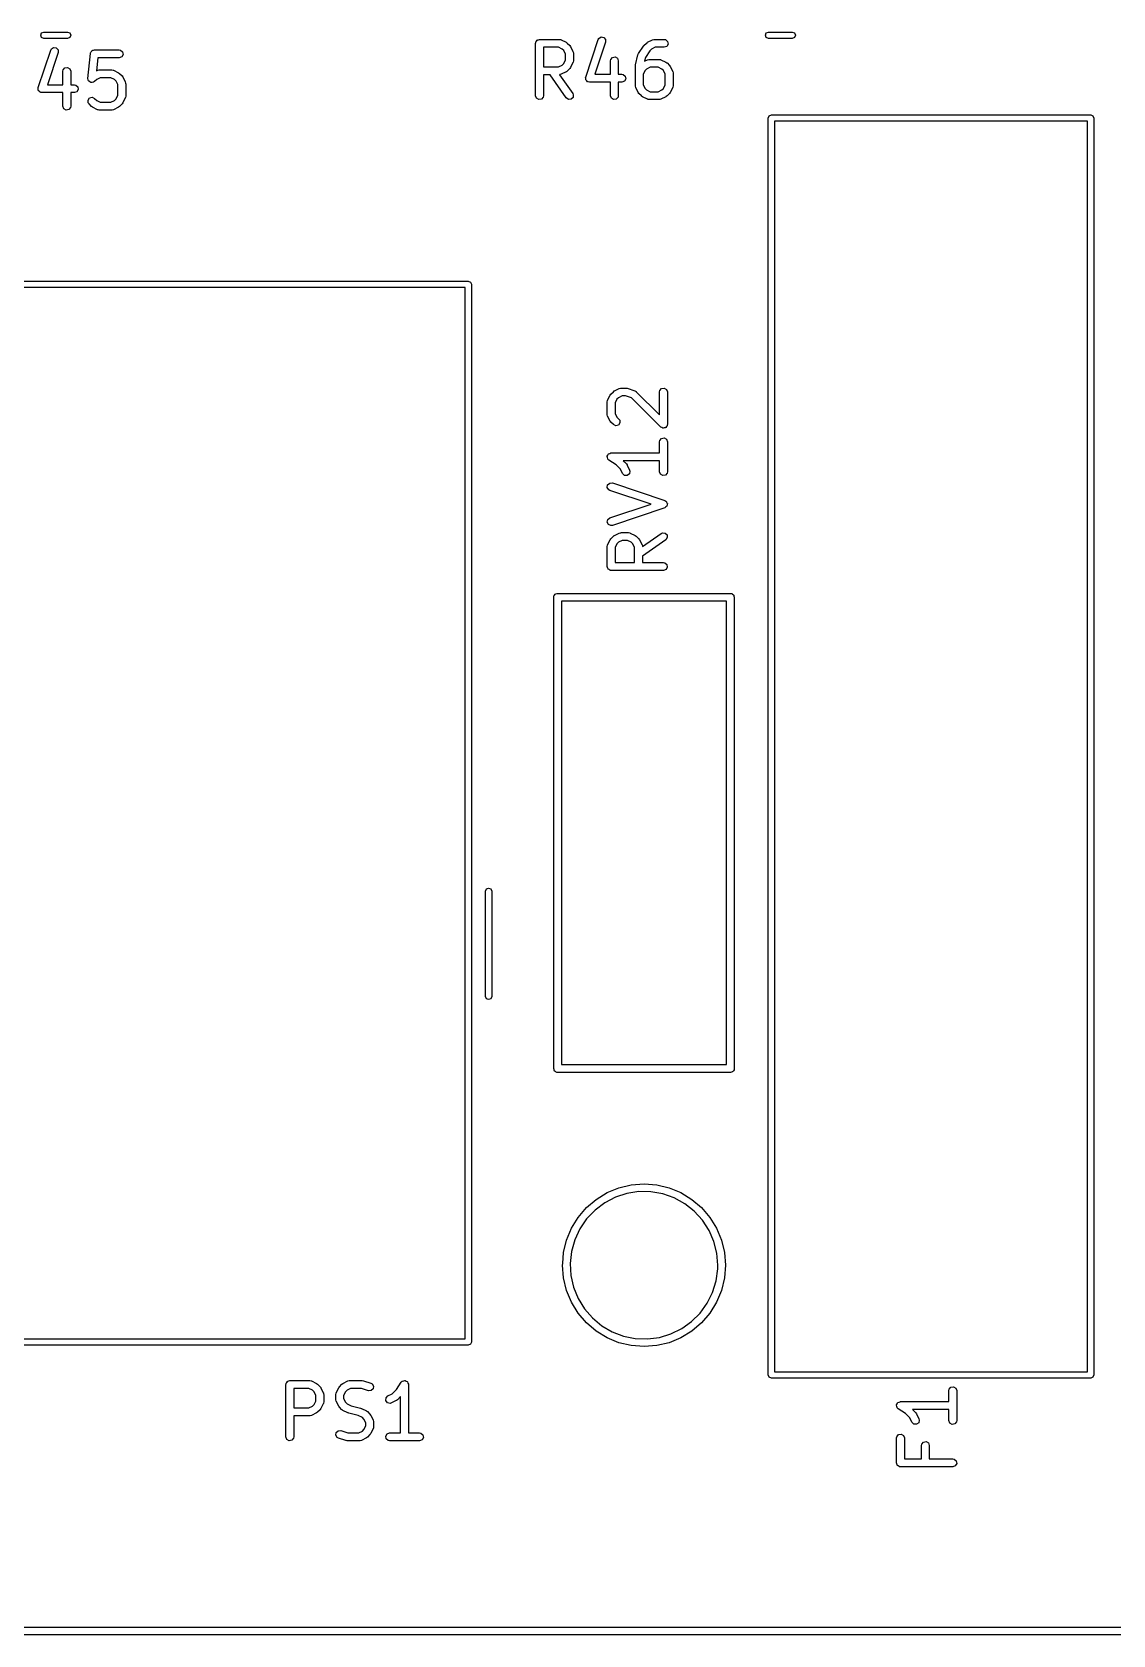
# Model space of a CAD drawing. Extents: x 10 to 287, y -200 to -10.
# Drawn here: x 170.39 to 191.04, y -122.34 to -91.74 of the extents above; entities that cross this region are included whole.
import ezdxf

# ---------------------------------------------------------------- set-up
doc = ezdxf.new("R2010")
doc.units = 0
doc.layers.add('BLACK', color=7, linetype='CONTINUOUS')

msp = doc.modelspace()

# ---------------------------------------------------------------- linework, layer by layer
at = {"layer": 'BLACK', "linetype": 'CONTINUOUS'}
for p, q in [((170.555, -91.7971), (170.573, -91.7546)), ((170.573, -91.8395), (170.555, -91.7971)), ((170.573, -91.7546), (170.615, -91.7371)), ((170.615, -91.7371), (171.069, -91.7371)), ((171.069, -91.7371), (171.112, -91.7546)), ((171.112, -91.7546), (171.129, -91.7971)), ((171.129, -91.7971), (171.112, -91.8395)), ((184.4, -91.7971), (184.417, -91.7546)), ((184.417, -91.8395), (184.4, -91.7971)), ((184.417, -91.7546), (184.46, -91.7371)), ((184.46, -91.7371), (184.914, -91.7371)), ((184.914, -91.7371), (184.956, -91.7546)), ((184.956, -91.7546), (184.974, -91.7971)), ((184.974, -91.7971), (184.956, -91.8395)), ((170.509, -92.7953), (170.747, -92.081)), ((170.615, -91.8571), (170.573, -91.8395)), ((171.069, -91.8571), (170.615, -91.8571)), ((170.889, -92.1285), (170.684, -92.744)), ((170.747, -92.081), (170.76, -92.0581)), ((170.76, -92.0581), (170.803, -92.0313)), ((170.803, -92.0313), (170.854, -92.0388)), ((170.854, -92.0388), (170.888, -92.0772)), ((170.888, -92.0772), (170.889, -92.1285)), ((171.112, -91.8395), (171.069, -91.8571)), ((171.508, -92.1367), (171.513, -92.1198)), ((171.513, -92.1198), (171.524, -92.1087)), ((171.524, -92.1087), (171.532, -92.0949)), ((171.532, -92.0949), (171.542, -92.0913)), ((171.542, -92.0913), (171.549, -92.084)), ((171.549, -92.084), (171.565, -92.0828)), ((171.565, -92.0828), (171.58, -92.0774)), ((171.58, -92.0774), (172.056, -92.0774)), ((172.056, -92.0774), (172.082, -92.0819)), ((172.082, -92.0819), (172.121, -92.1149)), ((172.121, -92.1149), (172.13, -92.1654)), ((180.011, -91.9524), (180.012, -91.9426)), ((180.011, -92.9524), (180.011, -91.9524)), ((180.012, -91.9394), (180.014, -91.9365)), ((180.012, -91.9426), (180.012, -91.9394)), ((180.014, -91.9365), (180.015, -91.9267)), ((180.015, -91.9267), (180.028, -91.9118)), ((180.028, -91.9118), (180.038, -91.8949)), ((180.038, -91.8949), (180.044, -91.8926)), ((180.044, -91.8926), (180.048, -91.8874)), ((180.048, -91.8874), (180.067, -91.884)), ((180.067, -91.884), (180.086, -91.8774)), ((180.086, -91.8774), (180.467, -91.8774)), ((180.161, -92.0274), (180.161, -92.4012)), ((180.449, -92.0274), (180.161, -92.0274)), ((180.517, -92.0616), (180.449, -92.0274)), ((180.467, -91.8774), (180.492, -91.8819)), ((180.492, -91.8819), (180.496, -91.8848)), ((180.496, -91.8848), (180.5, -91.8853)), ((180.5, -91.8853), (180.595, -91.9329)), ((180.548, -92.092), (180.517, -92.0616)), ((180.582, -92.1606), (180.548, -92.092)), ((180.595, -91.9329), (180.613, -91.9463)), ((180.613, -91.9463), (180.615, -91.947)), ((180.615, -91.947), (180.663, -91.9946)), ((180.663, -91.9946), (180.675, -92.013)), ((180.675, -92.013), (180.677, -92.0141)), ((180.677, -92.0141), (180.724, -92.1093)), ((180.724, -92.1093), (180.732, -92.1343)), ((180.967, -92.5953), (181.205, -91.881)), ((181.347, -91.9285), (181.142, -92.544)), ((181.205, -91.881), (181.217, -91.8581)), ((181.217, -91.8581), (181.261, -91.8313)), ((181.261, -91.8313), (181.312, -91.8388)), ((181.312, -91.8388), (181.346, -91.8772)), ((181.346, -91.8772), (181.347, -91.9285)), ((181.976, -92.1489), (182.071, -92.006)), ((182.071, -92.006), (182.079, -91.9978)), ((182.079, -91.9978), (182.08, -91.9946)), ((182.08, -91.9946), (182.128, -91.947)), ((182.192, -92.0954), (182.108, -92.2213)), ((182.128, -91.947), (182.146, -91.9341)), ((182.146, -91.9341), (182.147, -91.9329)), ((182.147, -91.9329), (182.243, -91.8853)), ((182.225, -92.0616), (182.192, -92.0954)), ((182.294, -92.0274), (182.225, -92.0616)), ((182.243, -91.8853), (182.268, -91.8779)), ((182.268, -91.8779), (182.272, -91.8789)), ((182.272, -91.8789), (182.276, -91.8774)), ((182.276, -91.8774), (182.467, -91.8774)), ((182.467, -92.0274), (182.294, -92.0274)), ((182.467, -91.8774), (182.492, -91.8819)), ((182.515, -92.0098), (182.467, -92.0274)), ((182.492, -91.8819), (182.532, -91.9149)), ((182.541, -91.9654), (182.515, -92.0098)), ((182.532, -91.9149), (182.541, -91.9654)), ((184.46, -91.8571), (184.417, -91.8395)), ((184.914, -91.8571), (184.46, -91.8571)), ((184.956, -91.8395), (184.914, -91.8571)), ((170.986, -92.4601), (171.019, -92.4208)), ((171.019, -92.4208), (171.069, -92.4119)), ((171.069, -92.4119), (171.114, -92.4375)), ((171.458, -92.6211), (171.506, -92.1449)), ((171.506, -92.1394), (171.508, -92.1367)), ((171.507, -92.1411), (171.506, -92.1394)), ((171.506, -92.1449), (171.507, -92.1411)), ((171.648, -92.2274), (171.623, -92.4756)), ((172.056, -92.2274), (171.648, -92.2274)), ((172.105, -92.2098), (172.056, -92.2274)), ((172.13, -92.1654), (172.105, -92.2098)), ((180.161, -92.4012), (180.449, -92.4012)), ((180.449, -92.4012), (180.517, -92.3669)), ((180.517, -92.3669), (180.548, -92.3365)), ((180.548, -92.3365), (180.582, -92.268)), ((180.582, -92.268), (180.582, -92.1606)), ((180.663, -92.434), (180.615, -92.4816)), ((180.677, -92.4145), (180.663, -92.4325)), ((180.663, -92.4325), (180.663, -92.434)), ((180.724, -92.3193), (180.677, -92.4145)), ((180.725, -92.3148), (180.724, -92.3193)), ((180.728, -92.3114), (180.725, -92.3148)), ((180.732, -92.2857), (180.728, -92.3114)), ((180.732, -92.1343), (180.731, -92.1386)), ((180.731, -92.1386), (180.732, -92.1429)), ((180.732, -92.1429), (180.732, -92.2857)), ((181.439, -92.2857), (181.444, -92.2601)), ((181.439, -92.544), (181.439, -92.2857)), ((181.444, -92.2601), (181.477, -92.2208)), ((181.477, -92.2208), (181.527, -92.2119)), ((181.527, -92.2119), (181.572, -92.2375)), ((181.572, -92.2375), (181.589, -92.2857)), ((181.589, -92.2857), (181.589, -92.544)), ((181.915, -92.381), (181.918, -92.3662)), ((181.915, -92.7619), (181.915, -92.381)), ((181.918, -92.3628), (181.965, -92.1723)), ((181.918, -92.3662), (181.918, -92.3628)), ((181.965, -92.1723), (181.976, -92.1493)), ((181.976, -92.1493), (181.976, -92.1489)), ((182.108, -92.2213), (182.089, -92.2954)), ((182.089, -92.2954), (182.147, -92.2663)), ((182.199, -92.4083), (182.13, -92.4426)), ((182.147, -92.2663), (182.172, -92.2588)), ((182.172, -92.2588), (182.177, -92.2599)), ((182.177, -92.2599), (182.181, -92.2583)), ((182.181, -92.2583), (182.371, -92.2583)), ((182.354, -92.4083), (182.199, -92.4083)), ((182.422, -92.4426), (182.354, -92.4083)), ((182.371, -92.2583), (182.397, -92.2629)), ((182.397, -92.2629), (182.401, -92.2657)), ((182.401, -92.2657), (182.405, -92.2663)), ((182.405, -92.2663), (182.5, -92.3139)), ((182.5, -92.3139), (182.518, -92.3272)), ((182.518, -92.3272), (182.52, -92.3279)), ((182.52, -92.3279), (182.567, -92.3755)), ((182.567, -92.3755), (182.58, -92.3939)), ((182.58, -92.3939), (182.581, -92.395)), ((182.581, -92.395), (182.629, -92.4903)), ((170.981, -92.4857), (170.986, -92.4601)), ((170.981, -92.744), (170.981, -92.4857)), ((171.114, -92.4375), (171.131, -92.4857)), ((171.131, -92.4857), (171.131, -92.744)), ((171.458, -92.6216), (171.458, -92.6211)), ((171.458, -92.622), (171.458, -92.6216)), ((171.464, -92.6464), (171.458, -92.622)), ((171.471, -92.6708), (171.464, -92.6464)), ((171.471, -92.6711), (171.471, -92.6708)), ((171.471, -92.6716), (171.471, -92.6711)), ((171.492, -92.686), (171.471, -92.6716)), ((171.512, -92.7008), (171.492, -92.686)), ((171.513, -92.7007), (171.512, -92.7008)), ((171.538, -92.6988), (171.513, -92.701)), ((171.513, -92.701), (171.513, -92.7007)), ((171.563, -92.6969), (171.538, -92.6988)), ((171.564, -92.6966), (171.563, -92.6969)), ((171.586, -92.6816), (171.564, -92.6965)), ((171.564, -92.6965), (171.564, -92.6966)), ((171.625, -92.6426), (171.586, -92.6816)), ((171.623, -92.4756), (171.642, -92.4663)), ((171.693, -92.6083), (171.625, -92.6426)), ((171.642, -92.4663), (171.667, -92.4588)), ((171.667, -92.4588), (171.671, -92.4599)), ((171.671, -92.4599), (171.675, -92.4583)), ((171.675, -92.4583), (171.913, -92.4583)), ((171.896, -92.6083), (171.693, -92.6083)), ((171.964, -92.6426), (171.896, -92.6083)), ((171.913, -92.4583), (171.939, -92.4629)), ((171.939, -92.4629), (171.943, -92.4657)), ((171.943, -92.4657), (171.947, -92.4663)), ((171.947, -92.4663), (172.042, -92.5139)), ((171.995, -92.673), (171.964, -92.6426)), ((172.029, -92.7415), (171.995, -92.673)), ((172.029, -92.9442), (172.029, -92.7415)), ((172.042, -92.5139), (172.06, -92.5272)), ((172.06, -92.5272), (172.062, -92.5279)), ((172.062, -92.5279), (172.109, -92.5755)), ((172.109, -92.5755), (172.122, -92.5939)), ((172.122, -92.5939), (172.123, -92.595)), ((172.123, -92.595), (172.171, -92.6903)), ((172.171, -92.6903), (172.178, -92.7152)), ((172.178, -92.7152), (172.177, -92.7196)), ((172.177, -92.7196), (172.179, -92.7238)), ((172.179, -92.7238), (172.179, -92.9619)), ((180.285, -92.5512), (180.161, -92.5512)), ((180.161, -92.5512), (180.161, -92.9524)), ((180.596, -92.9954), (180.285, -92.5512)), ((180.471, -92.5497), (180.468, -92.5508)), ((180.468, -92.5508), (180.719, -92.9094)), ((180.475, -92.5507), (180.471, -92.5497)), ((180.5, -92.5433), (180.475, -92.5507)), ((180.595, -92.4957), (180.5, -92.5433)), ((180.597, -92.4945), (180.595, -92.4957)), ((180.615, -92.4816), (180.597, -92.4945)), ((180.964, -92.606), (180.967, -92.6011)), ((180.968, -92.6262), (180.964, -92.606)), ((180.967, -92.6011), (180.967, -92.5953)), ((180.968, -92.6466), (180.968, -92.6262)), ((180.972, -92.6509), (180.968, -92.6466)), ((180.973, -92.6565), (180.972, -92.6509)), ((180.989, -92.6697), (180.973, -92.6565)), ((181.002, -92.685), (180.989, -92.6697)), ((181.008, -92.6858), (181.002, -92.685)), ((181.012, -92.6895), (181.008, -92.6858)), ((181.038, -92.694), (181.012, -92.6895)), ((181.439, -92.694), (181.038, -92.694)), ((181.142, -92.544), (181.439, -92.544)), ((181.439, -92.9524), (181.439, -92.694)), ((181.589, -92.544), (181.657, -92.544)), ((181.657, -92.694), (181.589, -92.694)), ((181.589, -92.694), (181.589, -92.9524)), ((181.657, -92.544), (181.683, -92.5486)), ((181.705, -92.6765), (181.657, -92.694)), ((181.683, -92.5486), (181.722, -92.5815)), ((181.731, -92.6321), (181.705, -92.6765)), ((181.722, -92.5815), (181.731, -92.6321)), ((182.1, -92.473), (182.065, -92.5415)), ((182.065, -92.5415), (182.065, -92.7442)), ((182.13, -92.4426), (182.1, -92.473)), ((182.453, -92.473), (182.422, -92.4426)), ((182.487, -92.5415), (182.453, -92.473)), ((182.487, -92.7442), (182.487, -92.5415)), ((182.629, -92.4903), (182.636, -92.5152)), ((182.636, -92.5152), (182.635, -92.5196)), ((182.635, -92.5196), (182.637, -92.5238)), ((182.637, -92.5238), (182.637, -92.7619)), ((170.506, -92.806), (170.509, -92.8011)), ((170.51, -92.8262), (170.506, -92.806)), ((170.509, -92.8011), (170.509, -92.7953)), ((170.51, -92.8466), (170.51, -92.8262)), ((170.514, -92.8509), (170.51, -92.8466)), ((170.515, -92.8565), (170.514, -92.8509)), ((170.531, -92.8697), (170.515, -92.8565)), ((170.544, -92.885), (170.531, -92.8697)), ((170.55, -92.8858), (170.544, -92.885)), ((170.555, -92.8895), (170.55, -92.8858)), ((170.58, -92.894), (170.555, -92.8895)), ((170.981, -92.894), (170.58, -92.894)), ((170.684, -92.744), (170.981, -92.744)), ((170.981, -93.1524), (170.981, -92.894)), ((171.131, -92.744), (171.199, -92.744)), ((171.199, -92.894), (171.131, -92.894)), ((171.131, -92.894), (171.131, -93.1524)), ((171.199, -92.744), (171.225, -92.7486)), ((171.247, -92.8765), (171.199, -92.894)), ((171.225, -92.7486), (171.264, -92.7815)), ((171.273, -92.8321), (171.247, -92.8765)), ((171.264, -92.7815), (171.273, -92.8321)), ((171.46, -93.0377), (171.49, -92.9957)), ((171.465, -93.0888), (171.46, -93.0377)), ((171.49, -92.9957), (171.539, -92.9824)), ((171.539, -92.9824), (171.586, -93.0041)), ((171.586, -93.0041), (171.625, -93.0431)), ((171.625, -93.0431), (171.693, -93.0774)), ((171.896, -93.0774), (171.964, -93.0431)), ((171.964, -93.0431), (171.995, -93.0127)), ((171.995, -93.0127), (172.029, -92.9442)), ((172.171, -92.9954), (172.123, -93.0907)), ((172.172, -92.991), (172.171, -92.9954)), ((172.174, -92.9876), (172.172, -92.991)), ((172.179, -92.9619), (172.174, -92.9876)), ((180.028, -93.0006), (180.011, -92.9524)), ((180.073, -93.0262), (180.028, -93.0006)), ((180.123, -93.0173), (180.073, -93.0262)), ((180.156, -92.978), (180.123, -93.0173)), ((180.161, -92.9524), (180.156, -92.978)), ((180.638, -93.0248), (180.596, -92.9954)), ((180.689, -93.0204), (180.638, -93.0248)), ((180.725, -92.9841), (180.689, -93.0204)), ((180.719, -92.9094), (180.73, -92.933)), ((180.73, -92.933), (180.725, -92.9841)), ((181.457, -93.0006), (181.439, -92.9524)), ((181.501, -93.0262), (181.457, -93.0006)), ((181.552, -93.0173), (181.501, -93.0262)), ((181.585, -92.978), (181.552, -93.0173)), ((181.589, -92.9524), (181.585, -92.978)), ((181.917, -92.7661), (181.915, -92.7619)), ((181.916, -92.7705), (181.917, -92.7661)), ((181.923, -92.7954), (181.916, -92.7705)), ((181.971, -92.8907), (181.923, -92.7954)), ((181.972, -92.8918), (181.971, -92.8907)), ((181.985, -92.9102), (181.972, -92.8918)), ((182.033, -92.9578), (181.985, -92.9102)), ((182.034, -92.9585), (182.033, -92.9578)), ((182.052, -92.9718), (182.034, -92.9585)), ((182.147, -93.0195), (182.052, -92.9718)), ((182.065, -92.7442), (182.1, -92.8127)), ((182.1, -92.8127), (182.13, -92.8431)), ((182.13, -92.8431), (182.199, -92.8774)), ((182.152, -93.02), (182.147, -93.0195)), ((182.155, -93.0229), (182.152, -93.02)), ((182.181, -93.0274), (182.155, -93.0229)), ((182.371, -93.0274), (182.181, -93.0274)), ((182.199, -92.8774), (182.354, -92.8774)), ((182.354, -92.8774), (182.422, -92.8431)), ((182.376, -93.0258), (182.371, -93.0274)), ((182.38, -93.0269), (182.376, -93.0258)), ((182.405, -93.0195), (182.38, -93.0269)), ((182.5, -92.9718), (182.405, -93.0195)), ((182.422, -92.8431), (182.453, -92.8127)), ((182.453, -92.8127), (182.487, -92.7442)), ((182.501, -92.9707), (182.5, -92.9718)), ((182.52, -92.9578), (182.501, -92.9707)), ((182.567, -92.9102), (182.52, -92.9578)), ((182.568, -92.9087), (182.567, -92.9102)), ((182.581, -92.8907), (182.568, -92.9087)), ((182.629, -92.7954), (182.581, -92.8907)), ((182.632, -92.7876), (182.629, -92.791)), ((182.629, -92.791), (182.629, -92.7954)), ((182.637, -92.7619), (182.632, -92.7876)), ((170.999, -93.2006), (170.981, -93.1524)), ((171.043, -93.2262), (170.999, -93.2006)), ((171.094, -93.2173), (171.043, -93.2262)), ((171.127, -93.178), (171.094, -93.2173)), ((171.131, -93.1524), (171.127, -93.178)), ((171.48, -93.1102), (171.465, -93.0888)), ((171.527, -93.1578), (171.48, -93.1102)), ((171.529, -93.1585), (171.527, -93.1578)), ((171.547, -93.1718), (171.529, -93.1585)), ((171.642, -93.2195), (171.547, -93.1718)), ((171.646, -93.22), (171.642, -93.2195)), ((171.65, -93.2229), (171.646, -93.22)), ((171.675, -93.2274), (171.65, -93.2229)), ((171.913, -93.2274), (171.675, -93.2274)), ((171.693, -93.0774), (171.896, -93.0774)), ((171.918, -93.2258), (171.913, -93.2274)), ((171.922, -93.2269), (171.918, -93.2258)), ((171.947, -93.2195), (171.922, -93.2269)), ((172.042, -93.1718), (171.947, -93.2195)), ((172.043, -93.1707), (172.042, -93.1718)), ((172.062, -93.1578), (172.043, -93.1707)), ((172.109, -93.1102), (172.062, -93.1578)), ((172.11, -93.1087), (172.109, -93.1102)), ((172.123, -93.0907), (172.11, -93.1087)), ((184.454, -93.3786), (184.472, -93.3362)), ((184.472, -93.3362), (184.514, -93.3186)), ((184.514, -93.3186), (190.614, -93.3186)), ((190.614, -93.3186), (190.657, -93.3362)), ((190.657, -93.3362), (190.674, -93.3786)), ((184.454, -117.379), (184.454, -93.3786)), ((184.574, -93.4386), (184.574, -117.319)), ((190.554, -93.4386), (184.574, -93.4386)), ((190.554, -117.319), (190.554, -93.4386)), ((190.674, -93.3786), (190.674, -117.379)), ((144.523, -96.4925), (178.723, -96.4925)), ((178.663, -96.6125), (144.583, -96.6125)), ((178.663, -116.693), (178.663, -96.6125)), ((178.723, -96.4925), (178.766, -96.5101)), ((178.766, -96.5101), (178.783, -96.5525)), ((178.783, -96.5525), (178.783, -116.753)), ((181.514, -98.5901), (181.609, -98.5424)), ((181.609, -98.5424), (181.634, -98.535)), ((181.634, -98.535), (181.639, -98.5361)), ((181.639, -98.5361), (181.643, -98.5345)), ((181.643, -98.5345), (181.738, -98.5345)), ((181.738, -98.5345), (181.76, -98.5384)), ((181.76, -98.5384), (181.762, -98.5384)), ((181.762, -98.5384), (181.905, -98.586)), ((182.382, -98.5839), (182.415, -98.5446)), ((182.415, -98.5446), (182.465, -98.5357)), ((182.465, -98.5357), (182.51, -98.5613)), ((181.377, -98.8), (181.382, -98.7743)), ((181.377, -99.0381), (181.377, -98.8)), ((181.382, -98.7743), (181.385, -98.7709)), ((181.385, -98.7665), (181.433, -98.6712)), ((181.385, -98.7709), (181.385, -98.7665)), ((181.433, -98.6712), (181.446, -98.6532)), ((181.446, -98.6532), (181.447, -98.6517)), ((181.447, -98.6517), (181.495, -98.6041)), ((181.495, -98.6041), (181.513, -98.5912)), ((181.513, -98.5912), (181.514, -98.5901)), ((181.562, -98.7492), (181.527, -98.8177)), ((181.527, -98.8177), (181.527, -99.0204)), ((181.592, -98.7188), (181.562, -98.7492)), ((181.661, -98.6845), (181.592, -98.7188)), ((181.726, -98.6845), (181.661, -98.6845)), ((181.84, -98.7227), (181.726, -98.6845)), ((182.399, -99.2816), (181.84, -98.7227)), ((181.905, -98.586), (181.928, -98.5984)), ((181.928, -98.5984), (181.93, -98.6022)), ((181.93, -98.6022), (181.934, -98.6041)), ((181.934, -98.6041), (182.377, -99.0475)), ((182.377, -98.6095), (182.382, -98.5839)), ((182.377, -99.0475), (182.377, -98.6095)), ((182.51, -98.5613), (182.527, -98.6095)), ((182.527, -98.6095), (182.527, -99.2286)), ((181.379, -99.0423), (181.377, -99.0381)), ((181.378, -99.0467), (181.379, -99.0423)), ((181.385, -99.0716), (181.378, -99.0467)), ((181.433, -99.1669), (181.385, -99.0716)), ((181.434, -99.168), (181.433, -99.1669)), ((181.447, -99.1864), (181.434, -99.168)), ((181.527, -99.0204), (181.562, -99.0889)), ((181.562, -99.0889), (181.601, -99.1279)), ((181.601, -99.1279), (181.616, -99.1493)), ((181.616, -99.1493), (181.62, -99.2004)), ((181.495, -99.234), (181.447, -99.1864)), ((181.541, -99.2557), (181.495, -99.234)), ((181.591, -99.2424), (181.541, -99.2557)), ((181.62, -99.2004), (181.591, -99.2424)), ((182.42, -99.2911), (182.399, -99.2816)), ((182.439, -99.3024), (182.42, -99.2911)), ((182.443, -99.3018), (182.439, -99.3024)), ((182.446, -99.3033), (182.443, -99.3018)), ((182.468, -99.2974), (182.446, -99.3033)), ((182.49, -99.2935), (182.468, -99.2974)), ((182.492, -99.2909), (182.49, -99.2935)), ((182.495, -99.29), (182.492, -99.2909)), ((182.508, -99.2715), (182.495, -99.29)), ((182.523, -99.2542), (182.508, -99.2715)), ((182.524, -99.2496), (182.523, -99.2542)), ((182.525, -99.248), (182.524, -99.2496)), ((182.527, -99.2286), (182.525, -99.2447)), ((182.525, -99.2447), (182.525, -99.248)), ((181.425, -99.7827), (181.444, -99.7731)), ((181.444, -99.7731), (181.448, -99.7741)), ((181.448, -99.7741), (181.452, -99.7726)), ((181.452, -99.7726), (182.377, -99.7726)), ((182.377, -99.5619), (182.382, -99.5363)), ((182.377, -99.7726), (182.377, -99.5619)), ((182.382, -99.5363), (182.415, -99.497)), ((182.415, -99.497), (182.465, -99.488)), ((182.465, -99.488), (182.51, -99.5137)), ((182.51, -99.5137), (182.527, -99.5619)), ((182.527, -99.5619), (182.527, -100.133)), ((181.378, -99.8428), (181.379, -99.8388)), ((181.384, -99.8637), (181.378, -99.8428)), ((181.379, -99.8346), (181.389, -99.8157)), ((181.379, -99.8388), (181.379, -99.8346)), ((181.387, -99.8851), (181.384, -99.8637)), ((181.391, -99.8879), (181.387, -99.8851)), ((181.389, -99.8157), (181.398, -99.7958)), ((181.392, -99.892), (181.391, -99.8879)), ((181.411, -99.91), (181.392, -99.892)), ((181.398, -99.7958), (181.402, -99.7939)), ((181.402, -99.7939), (181.404, -99.7902)), ((181.404, -99.7902), (181.425, -99.7827)), ((181.547, -100.001), (181.411, -99.91)), ((181.629, -100.083), (181.547, -100.001)), ((181.671, -100.167), (181.629, -100.083)), ((182.377, -99.9226), (181.681, -99.9226)), ((181.681, -99.9226), (181.744, -99.9851)), ((181.744, -99.9851), (181.756, -100.003)), ((181.756, -100.003), (181.758, -100.005)), ((181.758, -100.005), (181.805, -100.1)), ((182.377, -100.133), (182.377, -99.9226)), ((181.379, -100.434), (181.386, -100.383)), ((181.386, -100.383), (181.425, -100.349)), ((181.425, -100.349), (181.476, -100.348)), ((181.476, -100.348), (182.476, -100.681)), ((181.708, -100.202), (181.671, -100.167)), ((181.759, -100.205), (181.708, -100.202)), ((181.801, -100.175), (181.759, -100.205)), ((181.813, -100.125), (181.801, -100.175)), ((181.805, -100.1), (181.813, -100.125)), ((182.395, -100.182), (182.377, -100.133)), ((182.439, -100.207), (182.395, -100.182)), ((182.49, -100.198), (182.439, -100.207)), ((182.523, -100.159), (182.49, -100.198)), ((182.527, -100.133), (182.523, -100.159)), ((181.406, -100.478), (181.379, -100.434)), ((181.429, -100.49), (181.406, -100.478)), ((182.215, -100.752), (181.429, -100.49)), ((182.476, -100.681), (182.499, -100.694)), ((182.499, -100.694), (182.5, -100.695)), ((182.5, -100.695), (182.502, -100.696)), ((182.502, -100.696), (182.513, -100.717)), ((181.429, -101.015), (182.215, -100.752)), ((182.476, -100.824), (181.476, -101.157)), ((182.478, -100.822), (182.476, -100.824)), ((182.48, -100.822), (182.478, -100.822)), ((182.498, -100.806), (182.48, -100.822)), ((182.516, -100.792), (182.498, -100.806)), ((182.513, -100.717), (182.526, -100.737)), ((182.517, -100.79), (182.516, -100.792)), ((182.518, -100.788), (182.517, -100.79)), ((182.522, -100.765), (182.518, -100.788)), ((182.527, -100.741), (182.522, -100.765)), ((182.526, -100.737), (182.526, -100.739)), ((182.526, -100.739), (182.527, -100.741)), ((181.378, -101.097), (181.388, -101.046)), ((181.403, -101.142), (181.378, -101.097)), ((181.388, -101.046), (181.429, -101.015)), ((181.45, -101.161), (181.403, -101.142)), ((181.476, -101.157), (181.45, -101.161)), ((181.514, -101.352), (181.609, -101.304)), ((181.609, -101.304), (181.634, -101.297)), ((181.634, -101.297), (181.639, -101.298)), ((181.639, -101.298), (181.643, -101.296)), ((181.643, -101.296), (181.786, -101.296)), ((181.786, -101.296), (181.811, -101.301)), ((181.811, -101.301), (181.815, -101.304)), ((181.815, -101.304), (181.819, -101.304)), ((181.819, -101.304), (181.914, -101.352)), ((182.051, -101.561), (182.409, -101.31)), ((182.409, -101.31), (182.433, -101.299)), ((182.433, -101.299), (182.484, -101.303)), ((182.484, -101.303), (182.52, -101.34)), ((181.377, -101.562), (181.382, -101.536)), ((181.377, -101.943), (181.377, -101.562)), ((181.382, -101.536), (181.385, -101.533)), ((181.385, -101.528), (181.433, -101.433)), ((181.385, -101.533), (181.385, -101.528)), ((181.433, -101.433), (181.446, -101.415)), ((181.446, -101.415), (181.447, -101.414)), ((181.447, -101.414), (181.495, -101.366)), ((181.495, -101.366), (181.513, -101.353)), ((181.513, -101.353), (181.514, -101.352)), ((181.562, -101.511), (181.527, -101.58)), ((181.527, -101.58), (181.527, -101.868)), ((181.592, -101.481), (181.562, -101.511)), ((181.661, -101.446), (181.592, -101.481)), ((181.768, -101.446), (181.661, -101.446)), ((181.837, -101.481), (181.768, -101.446)), ((181.867, -101.511), (181.837, -101.481)), ((181.901, -101.58), (181.867, -101.511)), ((181.901, -101.868), (181.901, -101.58)), ((181.914, -101.352), (181.933, -101.365)), ((181.933, -101.365), (181.934, -101.366)), ((181.934, -101.366), (181.982, -101.414)), ((181.982, -101.414), (181.994, -101.432)), ((181.994, -101.432), (181.996, -101.433)), ((181.996, -101.433), (182.043, -101.528)), ((182.043, -101.528), (182.051, -101.553)), ((182.051, -101.553), (182.05, -101.558)), ((182.05, -101.558), (182.051, -101.561)), ((182.495, -101.433), (182.051, -101.744)), ((182.525, -101.391), (182.495, -101.433)), ((182.52, -101.34), (182.525, -101.391)), ((181.527, -101.868), (181.901, -101.868)), ((182.051, -101.744), (182.051, -101.868)), ((182.051, -101.868), (182.452, -101.868)), ((182.452, -101.868), (182.478, -101.872)), ((182.478, -101.872), (182.517, -101.905)), ((182.517, -101.905), (182.526, -101.956)), ((181.384, -101.961), (181.377, -101.943)), ((181.387, -101.98), (181.384, -101.961)), ((181.393, -101.985), (181.387, -101.98)), ((181.395, -101.991), (181.393, -101.985)), ((181.412, -102.001), (181.395, -101.991)), ((181.427, -102.013), (181.412, -102.001)), ((181.436, -102.015), (181.427, -102.013)), ((181.439, -102.017), (181.436, -102.015)), ((181.443, -102.016), (181.439, -102.017)), ((181.452, -102.018), (181.443, -102.016)), ((182.452, -102.018), (181.452, -102.018)), ((182.501, -102), (182.452, -102.018)), ((182.526, -101.956), (182.501, -102)), ((180.356, -102.53), (180.358, -102.52)), ((180.356, -111.53), (180.356, -102.53)), ((180.357, -102.517), (180.359, -102.514)), ((180.358, -102.52), (180.357, -102.517)), ((180.359, -102.514), (180.36, -102.504)), ((180.36, -102.504), (180.373, -102.489)), ((180.373, -102.489), (180.383, -102.472)), ((180.383, -102.472), (180.389, -102.47)), ((180.389, -102.47), (180.393, -102.465)), ((180.393, -102.465), (180.413, -102.461)), ((180.413, -102.461), (180.431, -102.455)), ((180.431, -102.455), (183.731, -102.455)), ((183.731, -102.455), (183.741, -102.457)), ((183.741, -102.457), (183.744, -102.456)), ((183.744, -102.456), (183.747, -102.458)), ((183.747, -102.458), (183.757, -102.459)), ((183.757, -102.459), (183.771, -102.472)), ((183.771, -102.472), (183.788, -102.482)), ((183.788, -102.482), (183.791, -102.488)), ((183.791, -102.488), (183.796, -102.492)), ((183.796, -102.492), (183.799, -102.511)), ((183.799, -102.511), (183.806, -102.53)), ((183.806, -102.53), (183.806, -111.53)), ((180.506, -102.605), (180.506, -111.455)), ((183.656, -102.605), (180.506, -102.605)), ((183.656, -111.455), (183.656, -102.605)), ((179.053, -108.143), (179.071, -108.1)), ((179.053, -110.153), (179.053, -108.143)), ((179.071, -108.1), (179.113, -108.083)), ((179.113, -108.083), (179.156, -108.1)), ((179.156, -108.1), (179.173, -108.143)), ((179.173, -108.143), (179.173, -110.153)), ((179.071, -110.195), (179.053, -110.153)), ((179.173, -110.153), (179.156, -110.195)), ((179.113, -110.213), (179.071, -110.195)), ((179.156, -110.195), (179.113, -110.213)), ((180.363, -111.548), (180.356, -111.53)), ((180.366, -111.567), (180.363, -111.548)), ((180.371, -111.572), (180.366, -111.567)), ((180.373, -111.578), (180.371, -111.572)), ((180.39, -111.588), (180.373, -111.578)), ((180.405, -111.6), (180.39, -111.588)), ((180.415, -111.602), (180.405, -111.6)), ((180.418, -111.604), (180.415, -111.602)), ((180.421, -111.603), (180.418, -111.604)), ((180.431, -111.605), (180.421, -111.603)), ((183.731, -111.605), (180.431, -111.605)), ((180.506, -111.455), (183.656, -111.455)), ((183.749, -111.598), (183.731, -111.605)), ((183.768, -111.595), (183.749, -111.598)), ((183.773, -111.59), (183.768, -111.595)), ((183.779, -111.587), (183.773, -111.59)), ((183.789, -111.57), (183.779, -111.587)), ((183.801, -111.555), (183.789, -111.57)), ((183.803, -111.546), (183.801, -111.555)), ((183.805, -111.543), (183.803, -111.546)), ((183.806, -111.53), (183.804, -111.54)), ((183.804, -111.54), (183.805, -111.543)), ((181.375, -113.899), (181.6, -113.806)), ((181.6, -113.806), (181.838, -113.749)), ((181.838, -113.749), (182.081, -113.73)), ((182.081, -113.73), (182.324, -113.749)), ((182.324, -113.749), (182.561, -113.806)), ((182.561, -113.806), (182.787, -113.899)), ((180.981, -114.185), (181.167, -114.027)), ((181.33, -114.092), (181.145, -114.231)), ((181.167, -114.027), (181.375, -113.899)), ((181.535, -113.985), (181.33, -114.092)), ((181.754, -113.913), (181.535, -113.985)), ((181.983, -113.878), (181.754, -113.913)), ((182.214, -113.881), (181.983, -113.878)), ((182.441, -113.922), (182.214, -113.881)), ((182.659, -113.999), (182.441, -113.922)), ((182.861, -114.111), (182.659, -113.999)), ((182.787, -113.899), (182.995, -114.027)), ((183.042, -114.254), (182.861, -114.111)), ((182.995, -114.027), (183.18, -114.185)), ((180.695, -114.579), (180.823, -114.371)), ((180.823, -114.371), (180.981, -114.185)), ((180.985, -114.398), (180.855, -114.588)), ((181.145, -114.231), (180.985, -114.398)), ((183.198, -114.425), (183.042, -114.254)), ((183.18, -114.185), (183.339, -114.371)), ((183.323, -114.619), (183.198, -114.425)), ((183.339, -114.371), (183.466, -114.579)), ((180.602, -114.804), (180.695, -114.579)), ((180.855, -114.588), (180.758, -114.798)), ((183.415, -114.83), (183.323, -114.619)), ((183.466, -114.579), (183.56, -114.804)), ((180.529, -115.25), (180.545, -115.042)), ((180.545, -115.042), (180.602, -114.804)), ((180.696, -115.021), (180.671, -115.25)), ((180.758, -114.798), (180.696, -115.021)), ((183.472, -115.055), (183.415, -114.83)), ((183.491, -115.285), (183.472, -115.055)), ((183.56, -114.804), (183.617, -115.042)), ((183.617, -115.042), (183.636, -115.285)), ((180.526, -115.285), (180.529, -115.25)), ((180.545, -115.528), (180.526, -115.285)), ((180.671, -115.25), (180.685, -115.481)), ((183.459, -115.583), (183.489, -115.354)), ((183.489, -115.354), (183.491, -115.285)), ((183.636, -115.285), (183.617, -115.528)), ((180.602, -115.765), (180.545, -115.528)), ((180.685, -115.481), (180.736, -115.706)), ((183.392, -115.804), (183.459, -115.583)), ((183.617, -115.528), (183.56, -115.765)), ((180.695, -115.991), (180.602, -115.765)), ((180.823, -116.199), (180.695, -115.991)), ((180.736, -115.706), (180.822, -115.92)), ((180.822, -115.92), (180.943, -116.117)), ((183.289, -116.011), (183.392, -115.804)), ((183.466, -115.991), (183.339, -116.199)), ((183.56, -115.765), (183.466, -115.991)), ((180.981, -116.384), (180.823, -116.199)), ((180.943, -116.117), (181.094, -116.292)), ((181.094, -116.292), (181.272, -116.44)), ((182.991, -116.362), (183.154, -116.199)), ((183.154, -116.199), (183.289, -116.011)), ((183.339, -116.199), (183.18, -116.384)), ((181.167, -116.543), (180.981, -116.384)), ((181.375, -116.67), (181.167, -116.543)), ((181.272, -116.44), (181.472, -116.556)), ((181.472, -116.556), (181.688, -116.639)), ((182.374, -116.664), (182.595, -116.597)), ((182.595, -116.597), (182.803, -116.496)), ((182.995, -116.543), (182.787, -116.67)), ((182.803, -116.496), (182.991, -116.362)), ((183.18, -116.384), (182.995, -116.543)), ((178.723, -116.813), (144.523, -116.813)), ((144.583, -116.693), (178.663, -116.693)), ((178.766, -116.795), (178.723, -116.813)), ((178.783, -116.753), (178.766, -116.795)), ((181.6, -116.764), (181.375, -116.67)), ((181.838, -116.821), (181.6, -116.764)), ((181.688, -116.639), (181.914, -116.685)), ((182.081, -116.84), (181.838, -116.821)), ((181.914, -116.685), (182.145, -116.693)), ((182.324, -116.821), (182.081, -116.84)), ((182.145, -116.693), (182.374, -116.664)), ((182.561, -116.764), (182.324, -116.821)), ((182.787, -116.67), (182.561, -116.764)), ((175.245, -117.537), (175.258, -117.522)), ((175.258, -117.522), (175.268, -117.505)), ((175.268, -117.505), (175.274, -117.503)), ((175.274, -117.503), (175.278, -117.497)), ((175.278, -117.497), (175.297, -117.494)), ((175.297, -117.494), (175.316, -117.487)), ((175.316, -117.487), (175.697, -117.487)), ((175.697, -117.487), (175.722, -117.492)), ((175.722, -117.492), (175.726, -117.495)), ((175.726, -117.495), (175.73, -117.495)), ((175.73, -117.495), (175.825, -117.543)), ((176.33, -117.543), (176.425, -117.495)), ((176.425, -117.495), (176.45, -117.488)), ((176.45, -117.488), (176.454, -117.489)), ((176.454, -117.489), (176.459, -117.487)), ((176.459, -117.487), (176.697, -117.487)), ((176.697, -117.487), (176.719, -117.491)), ((176.719, -117.491), (176.72, -117.491)), ((176.72, -117.491), (176.863, -117.539)), ((177.353, -117.657), (177.444, -117.521)), ((177.444, -117.521), (177.462, -117.502)), ((177.462, -117.502), (177.466, -117.501)), ((177.466, -117.501), (177.469, -117.497)), ((177.469, -117.497), (177.49, -117.494)), ((177.49, -117.494), (177.511, -117.488)), ((177.511, -117.488), (177.515, -117.489)), ((177.515, -117.489), (177.519, -117.489)), ((177.519, -117.489), (177.538, -117.499)), ((177.538, -117.499), (177.558, -117.508)), ((177.558, -117.508), (177.56, -117.512)), ((177.56, -117.512), (177.564, -117.514)), ((177.564, -117.514), (177.571, -117.535)), ((184.472, -117.421), (184.454, -117.379)), ((184.514, -117.439), (184.472, -117.421)), ((190.614, -117.439), (184.514, -117.439)), ((184.574, -117.319), (190.554, -117.319)), ((190.657, -117.421), (190.614, -117.439)), ((190.674, -117.379), (190.657, -117.421)), ((175.241, -117.562), (175.242, -117.553)), ((175.241, -118.562), (175.241, -117.562)), ((175.242, -117.549), (175.244, -117.546)), ((175.242, -117.553), (175.242, -117.549)), ((175.244, -117.546), (175.245, -117.537)), ((175.391, -117.637), (175.391, -118.011)), ((175.679, -117.637), (175.391, -117.637)), ((175.747, -117.672), (175.679, -117.637)), ((175.778, -117.702), (175.747, -117.672)), ((175.812, -117.771), (175.778, -117.702)), ((175.812, -117.878), (175.812, -117.771)), ((175.825, -117.543), (175.843, -117.556)), ((175.843, -117.556), (175.845, -117.557)), ((175.845, -117.557), (175.893, -117.605)), ((175.893, -117.605), (175.905, -117.623)), ((175.905, -117.623), (175.907, -117.624)), ((175.907, -117.624), (175.954, -117.719)), ((175.954, -117.719), (175.962, -117.744)), ((175.962, -117.744), (175.961, -117.749)), ((175.961, -117.749), (175.962, -117.753)), ((175.962, -117.753), (175.962, -117.896)), ((176.193, -117.753), (176.198, -117.727)), ((176.193, -117.848), (176.193, -117.753)), ((176.198, -117.727), (176.201, -117.724)), ((176.201, -117.719), (176.249, -117.624)), ((176.201, -117.724), (176.201, -117.719)), ((176.249, -117.624), (176.262, -117.606)), ((176.262, -117.606), (176.263, -117.605)), ((176.263, -117.605), (176.31, -117.557)), ((176.31, -117.557), (176.329, -117.544)), ((176.329, -117.544), (176.33, -117.543)), ((176.377, -117.702), (176.343, -117.771)), ((176.343, -117.771), (176.343, -117.83)), ((176.343, -117.83), (176.377, -117.899)), ((176.408, -117.672), (176.377, -117.702)), ((176.476, -117.637), (176.408, -117.672)), ((176.684, -117.637), (176.476, -117.637)), ((176.816, -117.681), (176.684, -117.637)), ((176.867, -117.68), (176.816, -117.681)), ((176.863, -117.539), (176.886, -117.551)), ((176.905, -117.646), (176.867, -117.68)), ((176.886, -117.551), (176.913, -117.595)), ((176.913, -117.595), (176.905, -117.646)), ((177.149, -117.869), (177.152, -117.818)), ((177.152, -117.818), (177.187, -117.781)), ((177.187, -117.781), (177.271, -117.739)), ((177.271, -117.739), (177.353, -117.657)), ((177.431, -117.791), (177.369, -117.854)), ((177.431, -118.487), (177.431, -117.791)), ((177.571, -117.535), (177.581, -117.554)), ((177.581, -117.554), (177.58, -117.558)), ((177.58, -117.558), (177.581, -117.562)), ((177.581, -117.562), (177.581, -118.487)), ((187.905, -117.679), (187.909, -117.654)), ((187.905, -117.89), (187.905, -117.679)), ((187.909, -117.654), (187.942, -117.615)), ((187.942, -117.615), (187.993, -117.606)), ((187.993, -117.606), (188.037, -117.631)), ((188.037, -117.631), (188.055, -117.679)), ((188.055, -117.679), (188.055, -118.251)), ((175.391, -118.011), (175.679, -118.011)), ((175.679, -118.011), (175.747, -117.977)), ((175.825, -118.106), (175.73, -118.153)), ((175.747, -117.977), (175.778, -117.947)), ((175.778, -117.947), (175.812, -117.878)), ((175.827, -118.104), (175.825, -118.106)), ((175.845, -118.092), (175.827, -118.104)), ((175.893, -118.044), (175.845, -118.092)), ((175.907, -118.024), (175.893, -118.043)), ((175.893, -118.043), (175.893, -118.044)), ((175.954, -117.929), (175.907, -118.024)), ((175.955, -117.925), (175.954, -117.929)), ((175.958, -117.921), (175.955, -117.925)), ((175.962, -117.896), (175.958, -117.921)), ((176.195, -117.852), (176.193, -117.848)), ((176.194, -117.857), (176.195, -117.852)), ((176.201, -117.882), (176.194, -117.857)), ((176.249, -117.977), (176.201, -117.882)), ((176.25, -117.978), (176.249, -117.977)), ((176.263, -117.996), (176.25, -117.978)), ((176.31, -118.044), (176.263, -117.996)), ((176.312, -118.045), (176.31, -118.044)), ((176.33, -118.058), (176.312, -118.045)), ((176.425, -118.106), (176.33, -118.058)), ((176.377, -117.899), (176.408, -117.929)), ((176.408, -117.929), (176.485, -117.968)), ((176.429, -118.106), (176.425, -118.106)), ((176.44, -118.111), (176.429, -118.106)), ((176.623, -118.157), (176.44, -118.111)), ((176.485, -117.968), (176.667, -118.013)), ((176.667, -118.013), (176.679, -118.019)), ((176.679, -118.019), (176.683, -118.019)), ((176.683, -118.019), (176.778, -118.067)), ((176.778, -118.067), (176.796, -118.08)), ((176.796, -118.08), (176.797, -118.081)), ((176.797, -118.081), (176.845, -118.128)), ((176.845, -118.128), (176.858, -118.147)), ((177.179, -117.911), (177.149, -117.869)), ((177.229, -117.923), (177.179, -117.911)), ((177.254, -117.915), (177.229, -117.923)), ((177.349, -117.868), (177.254, -117.915)), ((177.35, -117.866), (177.349, -117.868)), ((177.369, -117.854), (177.35, -117.866)), ((186.905, -117.96), (186.907, -117.956)), ((186.911, -117.981), (186.905, -117.96)), ((186.906, -117.952), (186.917, -117.933)), ((186.907, -117.956), (186.906, -117.952)), ((186.915, -118.003), (186.911, -117.981)), ((186.918, -118.005), (186.915, -118.003)), ((186.917, -117.933), (186.926, -117.913)), ((186.919, -118.01), (186.918, -118.005)), ((186.938, -118.028), (186.919, -118.01)), ((186.926, -117.913), (186.929, -117.911)), ((186.929, -117.911), (186.932, -117.908)), ((186.932, -117.908), (186.952, -117.9)), ((187.075, -118.119), (186.938, -118.028)), ((186.952, -117.9), (186.972, -117.891)), ((186.972, -117.891), (186.976, -117.892)), ((186.976, -117.892), (186.98, -117.89)), ((186.98, -117.89), (187.905, -117.89)), ((187.156, -118.2), (187.075, -118.119)), ((187.905, -118.04), (187.208, -118.04)), ((187.208, -118.04), (187.271, -118.103)), ((187.271, -118.103), (187.284, -118.121)), ((187.284, -118.121), (187.285, -118.122)), ((187.285, -118.122), (187.333, -118.217)), ((187.905, -118.251), (187.905, -118.04)), ((175.697, -118.161), (175.391, -118.161)), ((175.391, -118.161), (175.391, -118.562)), ((175.701, -118.16), (175.697, -118.161)), ((175.705, -118.161), (175.701, -118.16)), ((175.73, -118.153), (175.705, -118.161)), ((176.202, -118.479), (176.241, -118.445)), ((176.241, -118.445), (176.292, -118.444)), ((176.292, -118.444), (176.423, -118.487)), ((176.7, -118.195), (176.623, -118.157)), ((176.73, -118.226), (176.7, -118.195)), ((176.7, -118.453), (176.73, -118.423)), ((176.765, -118.294), (176.73, -118.226)), ((176.73, -118.423), (176.765, -118.354)), ((176.765, -118.354), (176.765, -118.294)), ((176.858, -118.147), (176.859, -118.148)), ((176.859, -118.148), (176.907, -118.243)), ((176.907, -118.405), (176.859, -118.501)), ((176.907, -118.243), (176.914, -118.268)), ((176.91, -118.398), (176.907, -118.401)), ((176.907, -118.401), (176.907, -118.405)), ((176.915, -118.372), (176.91, -118.398)), ((176.914, -118.268), (176.913, -118.272)), ((176.913, -118.272), (176.915, -118.277)), ((176.915, -118.277), (176.915, -118.372)), ((187.198, -118.284), (187.156, -118.2)), ((187.236, -118.32), (187.198, -118.284)), ((187.287, -118.323), (187.236, -118.32)), ((187.328, -118.292), (187.287, -118.323)), ((187.34, -118.242), (187.328, -118.292)), ((187.333, -118.217), (187.34, -118.242)), ((187.922, -118.299), (187.905, -118.251)), ((187.967, -118.325), (187.922, -118.299)), ((188.017, -118.316), (187.967, -118.325)), ((188.05, -118.277), (188.017, -118.316)), ((188.055, -118.251), (188.05, -118.277)), ((175.258, -118.611), (175.241, -118.562)), ((175.303, -118.636), (175.258, -118.611)), ((175.353, -118.627), (175.303, -118.636)), ((175.386, -118.588), (175.353, -118.627)), ((175.391, -118.562), (175.386, -118.588)), ((176.195, -118.53), (176.202, -118.479)), ((176.221, -118.574), (176.195, -118.53)), ((176.244, -118.586), (176.221, -118.574)), ((176.387, -118.634), (176.244, -118.586)), ((176.389, -118.633), (176.387, -118.634)), ((176.411, -118.637), (176.389, -118.633)), ((176.649, -118.637), (176.411, -118.637)), ((176.423, -118.487), (176.631, -118.487)), ((176.631, -118.487), (176.7, -118.453)), ((176.653, -118.636), (176.649, -118.637)), ((176.658, -118.637), (176.653, -118.636)), ((176.683, -118.629), (176.658, -118.637)), ((176.778, -118.582), (176.683, -118.629)), ((176.779, -118.581), (176.778, -118.582)), ((176.797, -118.568), (176.779, -118.581)), ((176.845, -118.52), (176.797, -118.568)), ((176.846, -118.519), (176.845, -118.52)), ((176.859, -118.501), (176.846, -118.519)), ((177.147, -118.549), (177.172, -118.505)), ((177.156, -118.6), (177.147, -118.549)), ((177.195, -118.633), (177.156, -118.6)), ((177.172, -118.505), (177.22, -118.487)), ((177.22, -118.637), (177.195, -118.633)), ((177.22, -118.487), (177.431, -118.487)), ((177.792, -118.637), (177.22, -118.637)), ((177.581, -118.487), (177.792, -118.487)), ((177.792, -118.487), (177.818, -118.492)), ((177.84, -118.62), (177.792, -118.637)), ((177.818, -118.492), (177.857, -118.525)), ((177.866, -118.575), (177.84, -118.62)), ((177.857, -118.525), (177.866, -118.575)), ((186.905, -118.584), (186.909, -118.559)), ((186.905, -119.06), (186.905, -118.584)), ((186.909, -118.559), (186.942, -118.519)), ((186.942, -118.519), (186.993, -118.51)), ((186.993, -118.51), (187.037, -118.536)), ((187.037, -118.536), (187.055, -118.584)), ((187.055, -118.584), (187.055, -118.985)), ((187.381, -118.727), (187.386, -118.701)), ((187.381, -118.985), (187.381, -118.727)), ((187.386, -118.701), (187.419, -118.662)), ((187.419, -118.662), (187.469, -118.653)), ((187.469, -118.653), (187.513, -118.679)), ((187.513, -118.679), (187.531, -118.727)), ((187.531, -118.727), (187.531, -118.985)), ((186.911, -119.079), (186.905, -119.06)), ((187.055, -118.985), (187.381, -118.985)), ((187.531, -118.985), (187.98, -118.985)), ((187.98, -118.985), (188.005, -118.99)), ((188.005, -118.99), (188.045, -119.023)), ((188.045, -119.023), (188.054, -119.073)), ((186.915, -119.098), (186.911, -119.079)), ((186.92, -119.102), (186.915, -119.098)), ((186.922, -119.109), (186.92, -119.102)), ((186.939, -119.118), (186.922, -119.109)), ((186.954, -119.131), (186.939, -119.118)), ((186.964, -119.133), (186.954, -119.131)), ((186.967, -119.134), (186.964, -119.133)), ((186.97, -119.134), (186.967, -119.134)), ((186.98, -119.135), (186.97, -119.134)), ((187.98, -119.135), (186.98, -119.135)), ((188.028, -119.118), (187.98, -119.135)), ((188.054, -119.073), (188.028, -119.118)), ((206.846, -122.345), (33.4909, -122.345)), ((33.5659, -122.195), (206.771, -122.195))]:
    msp.add_line(p, q, dxfattribs=at)

doc.saveas('drawing.dxf')
